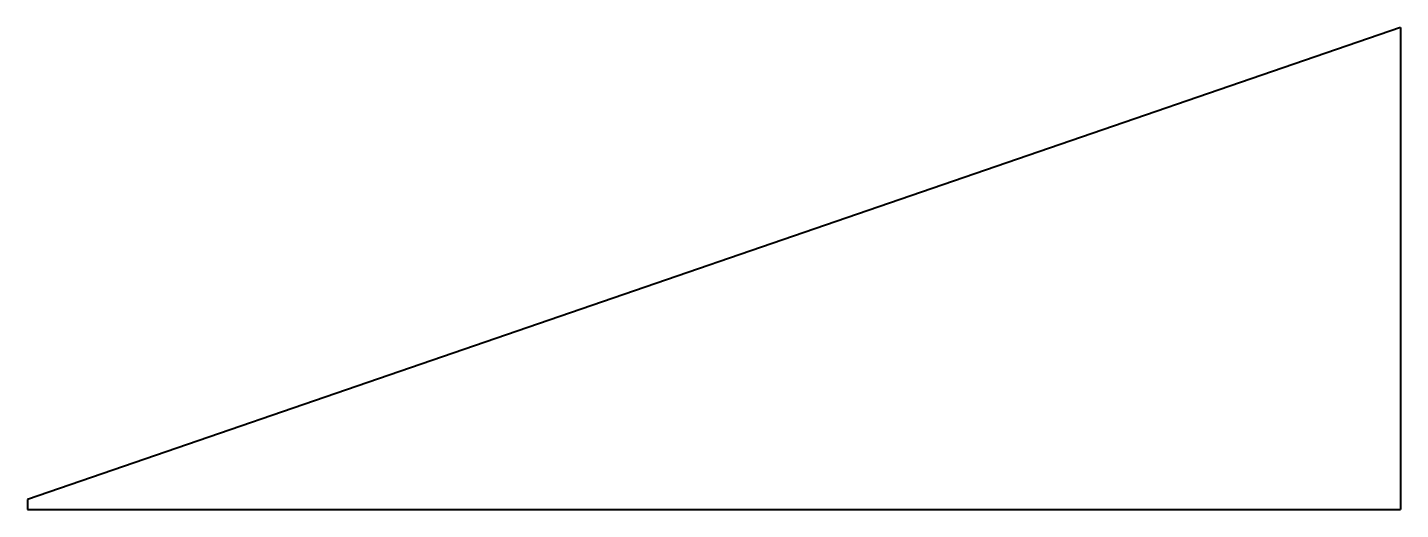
# Model space of a CAD drawing. Header units: millimetres. Extents: x 183.9 to 246.1, y 155.6 to 177.4.
import ezdxf

# ---------------------------------------------------------------- set-up
doc = ezdxf.new("R2010")
doc.units = ezdxf.units.MM
doc.layers.add('Geometries', color=7, linetype='Continuous')

msp = doc.modelspace()

# ---------------------------------------------------------------- linework, layer by layer
at = {"layer": 'Geometries', "linetype": 'Continuous', "lineweight": 40}
for p, q in [((246.051, 177.389), (183.949, 156.057)), ((246.051, 177.389), (246.051, 155.611)), ((183.949, 156.057), (183.951, 155.611)), ((183.951, 155.611), (246.051, 155.611))]:
    msp.add_line(p, q, dxfattribs=at)

doc.saveas('drawing.dxf')
